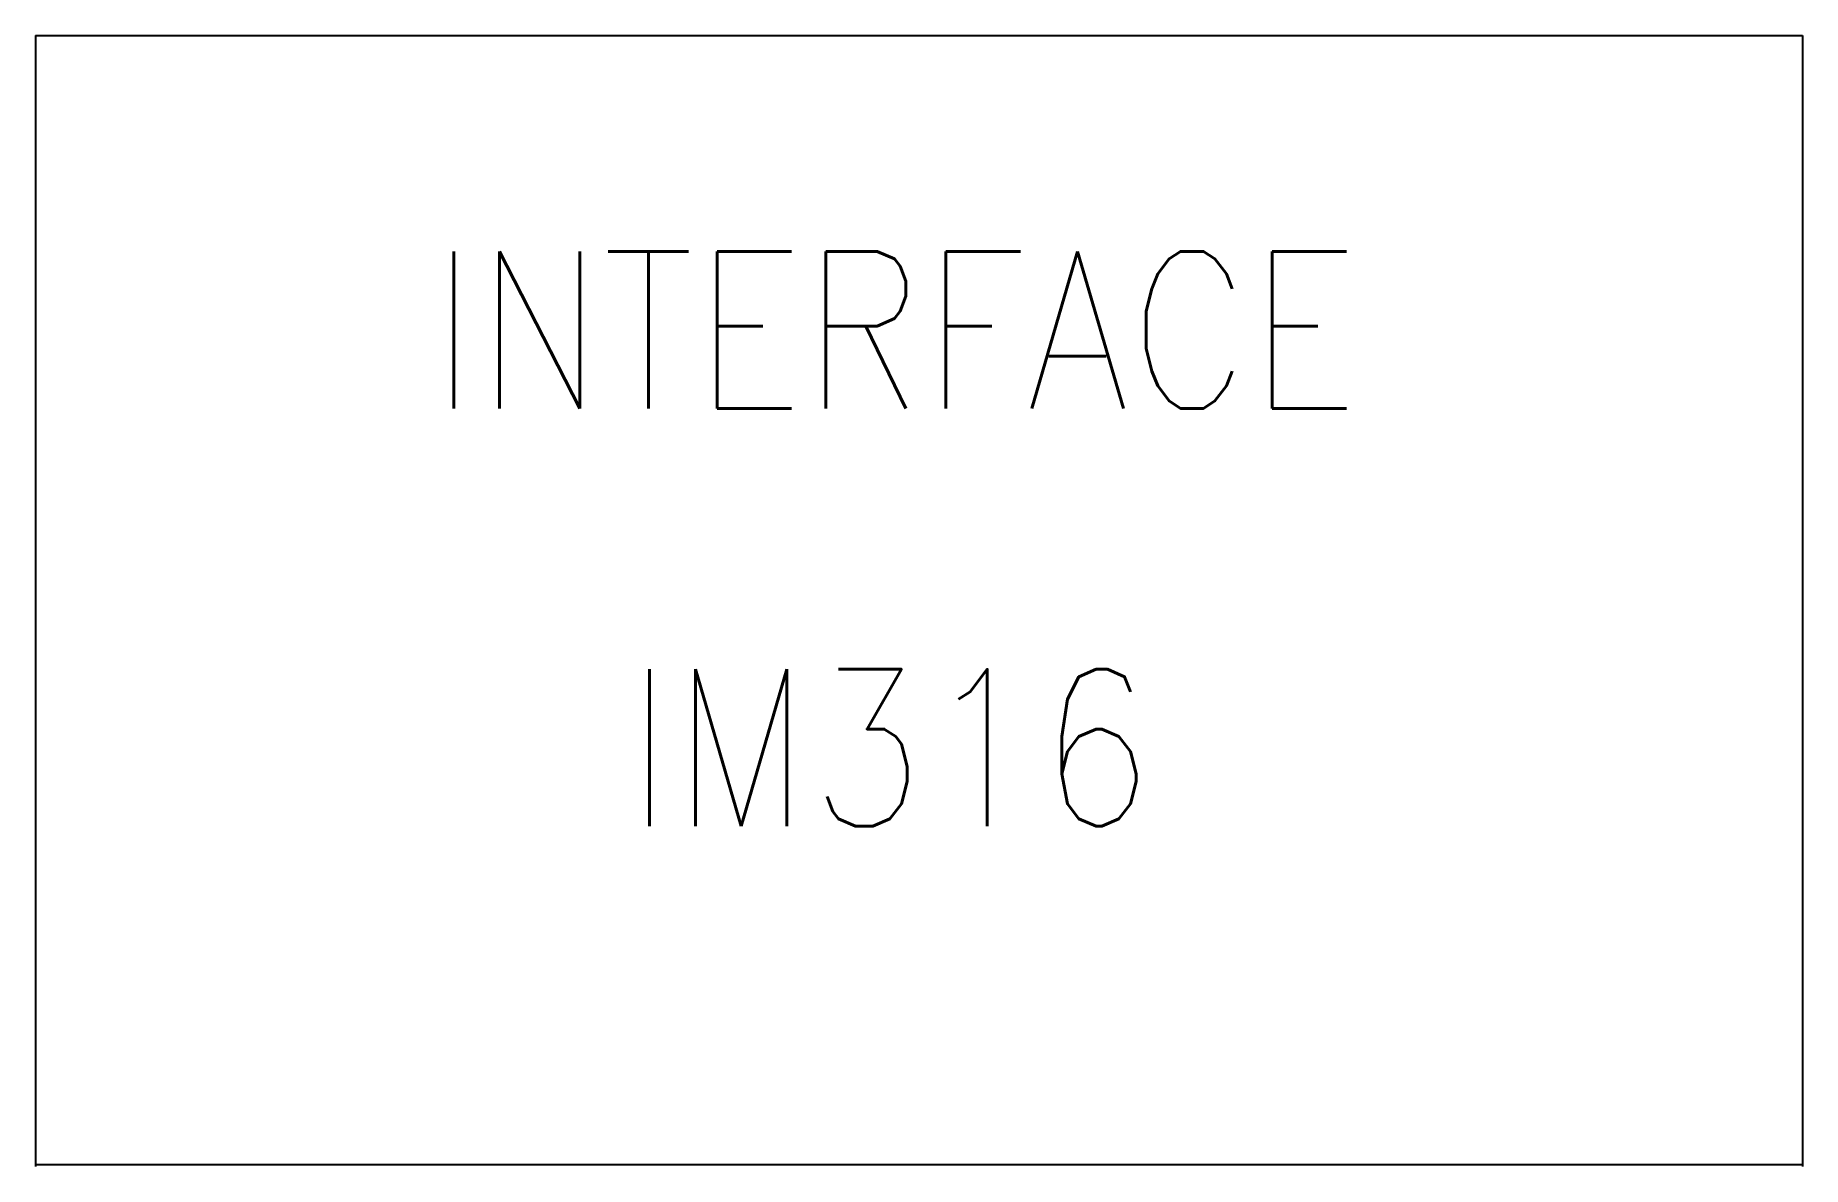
# Model space of a CAD drawing. Extents: x 100 to 136, y 160 to 183.
import ezdxf
from ezdxf.enums import TextEntityAlignment as Align

# ---------------------------------------------------------------- set-up
doc = ezdxf.new("R2010")
doc.units = 0
doc.header["$LTSCALE"] = 6
doc.layers.add('1', color=7, linetype='CONTINUOUS')
doc.styles.get("Standard").update_dxf_attribs({"font": 'simplex', "width": 0.85})

msp = doc.modelspace()

# ---------------------------------------------------------------- linework, layer by layer
at = {"layer": '1', "color": 0}
for p, q in [((100, 183), (100, 159.954)), ((100, 183), (136, 183)), ((100, 183), (136, 183)), ((100, 183), (100, 162)), ((136, 183), (136, 159.954)), ((136, 183), (136, 162)), ((100, 160), (136, 160))]:
    msp.add_line(p, q, dxfattribs=at)

# ---------------------------------------------------------------- texts
at = {"layer": '1', "color": 0, "width": 0.85}
for s, p in [('INTERFACE', (117.5, 177)), ('IM316', (117.409, 168.487))]:
    msp.add_text(s, height=3.2, dxfattribs=at).set_placement(p, align=Align.MIDDLE)

doc.saveas('drawing.dxf')
